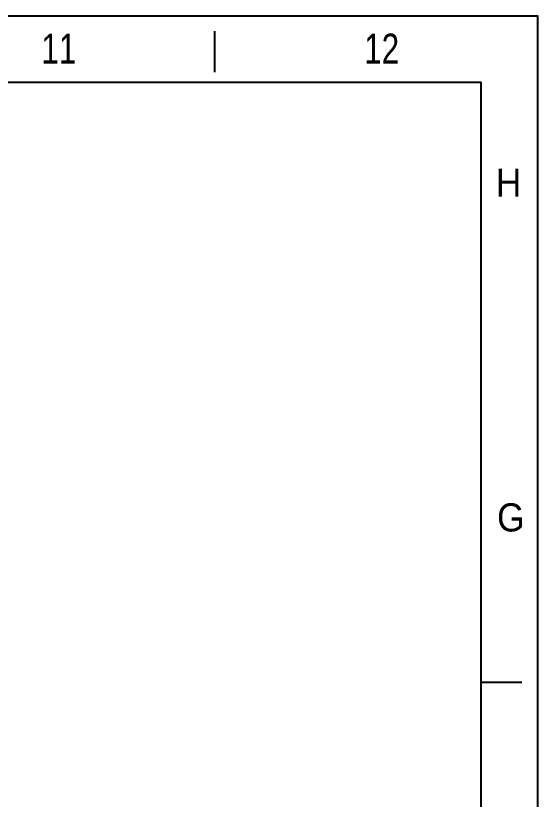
# Model space of a CAD drawing. Header units: millimetres. Extents: x 3299 to 14264, y 1863 to 5555.
# Drawn here: x 13542 to 14264, y 4471 to 5555 of the extents above; entities that cross this region are included whole.
import ezdxf

# ---------------------------------------------------------------- set-up
doc = ezdxf.new("R2010")
doc.units = ezdxf.units.MM
doc.styles.add('CKSTANDARD', font='arial.ttf')
doc.styles.add('Roamns', font='romans.shx')

# ---------------------------------------------------------------- blocks, each defined once
blk = doc.blocks.new('standard template')
for p, q in [((34790.9, 30728.2), (34790.9, 30325.4)), ((37811.5, 24334.5), (37408.8, 24334.5))]:
    blk.add_line(p, q)
blk.add_lwpolyline([(37962.6, 4700.3), (-97.5, 4700.3), (-97.5, 30879.2), (37962.6, 30879.2)], close=True)
at = {"color": 7}
blk.add_lwpolyline([(456.3, 6673.6), (456.3, 5963.9), (456.3, 5254.1), (456.3, 30225.9), (37408.8, 30225.9), (37408.8, 5254.1)], dxfattribs=at)
at = {"style": 'CKSTANDARD'}
for s, height, width, p in [('11', 294.75, 0.75, (33089.7, 30407.9)), ('12', 294.75, 0.75, (36261.4, 30407.9)), ('H', 276, 0.9, (37555.1, 29101.5)), ('G', 276, 0.9, (37566.7, 25816.6))]:
    blk.add_text(s, height=height, dxfattribs=dict(at, width=width)).set_placement(p)
at = {"style": 'Roamns'}
for tag, p in [('PAGE_NAME', (27466, 7593.7)), ('PROJECT_NAME', (27466, 6883.9)), ('DRAWN_NAME', (27466, 6174.1)), ('VERSION', (34241, 6174.1)), ('SELECT_DATA', (27466, 5464.4)), ('PAGE_NUMBER', (34241, 5464.4))]:
    blk.add_attdef(tag, p, '', height=284.5, dxfattribs=at)

msp = doc.modelspace()

# ---------------------------------------------------------------- block references
at = {"transparency": 33554595, "xscale": 0.140985475243541, "yscale": 0.140985475243541, "zscale": 0.140985475243541}
msp.add_blockref('standard template', (8912.12155, 1201.68072), dxfattribs=at)

doc.saveas('drawing.dxf')
